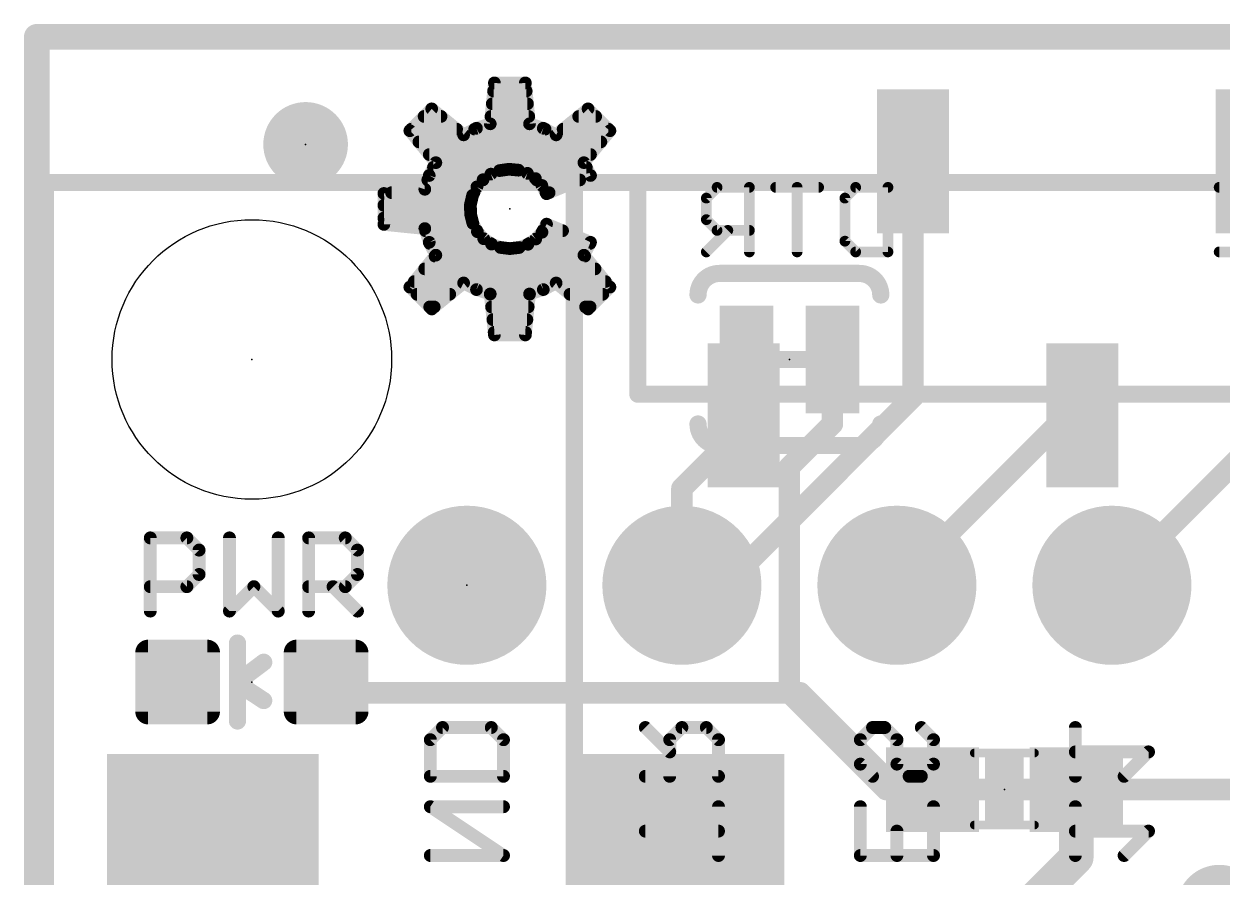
# Model space of a CAD drawing. Extents: x -33 to 74, y -11 to 28.
# Drawn here: x -0.15 to 14, y 18.02 to 28.09 of the extents above; entities that cross this region are included whole.
import ezdxf

# ---------------------------------------------------------------- set-up
doc = ezdxf.new("R2010")
doc.units = 0
for name, color, linetype in [('1', 12, 'CONTINUOUS'), ('16', 132, 'CONTINUOUS'), ('17', 110, 'CONTINUOUS'), ('18', 110, 'CONTINUOUS'), ('20', 53, 'CONTINUOUS'), ('21', 41, 'CONTINUOUS'), ('22', 40, 'CONTINUOUS'), ('23', 53, 'CONTINUOUS'), ('24', 53, 'CONTINUOUS'), ('51', 53, 'CONTINUOUS')]:
    doc.layers.add(name, color=color, linetype=linetype)

# ---------------------------------------------------------------- blocks, each defined once
blk = doc.blocks.new('RECT160000X160000R30')
at = {"const_width": 0.15}
blk.add_lwpolyline([(0.425, -0.35), (0.425, 0.35, 0.4142), (0.35, 0.425), (-0.35, 0.425, 0.4142), (-0.425, 0.35), (-0.425, -0.35, 0.4142), (-0.35, -0.425), (0.35, -0.425, 0.4142)], format="xyb", close=True, dxfattribs=at)
blk.add_solid([(-0.3754, -0.3754), (0.3754, -0.3754), (-0.3754, 0.3754), (0.3754, 0.3754)])
blk = doc.blocks.new('PIE')
at = {"const_width": 0.5}
blk.add_lwpolyline([(0, -0.25, 1), (0, 0.25, 1), (0, -0.25)], format="xyb", dxfattribs=at)
blk = doc.blocks.new('RECT')
blk.add_solid([(-0.5, -0.5), (0.5, -0.5), (-0.5, 0.5), (0.5, 0.5)])
blk = doc.blocks.new('ROUNDP')
at = {"const_width": 0.5}
blk.add_lwpolyline([(0, -0.25, 1), (0, 0.25, 1), (0, -0.25)], format="xyb", dxfattribs=at)
blk = doc.blocks.new('ROUNDV')
at = {"const_width": 0.5}
blk.add_lwpolyline([(0, -0.25, 1), (0, 0.25, 1), (0, -0.25)], format="xyb", dxfattribs=at)

msp = doc.modelspace()

# ---------------------------------------------------------------- linework, layer by layer
at = {"layer": '1'}
for points, const_width in [([(0, 27.94), (35.56, 27.94)], 0.3048), ([(0, 0), (0, 27.94)], 0.3048), ([(10.35, 26.47), (10.35, 23.685)], 0.254), ([(8.128, 21.463), (10.35, 23.685)], 0.254), ([(10.16, 21.463), (12.167, 23.47)], 0.254), ([(12.35, 23.47), (12.167, 23.47)], 0.254), ([(12.7, 21.463), (14.35, 23.113)], 0.254), ([(7.62, 21.463), (8.128, 21.463)], 0.254), ([(3.544, 20.193), (3.417, 20.32)], 0.254), ([(9.017, 20.193), (3.544, 20.193)], 0.254), ([(10.16, 19.05), (9.017, 20.193)], 0.254), ([(12.28, 19.05), (12.28, 18.249)], 0.4064), ([(10.58, 19.05), (10.16, 19.05)], 0.254), ([(12.28, 18.249), (11.43, 17.399)], 0.4064)]:
    msp.add_lwpolyline(points, dxfattribs=dict(at, const_width=const_width))
for points, const_width in [([(0, 28.0162, 1), (0, 27.8638)], 0.1524), ([(0.0762, 27.94, 1), (-0.0762, 27.94)], 0.1524), ([(10.4135, 26.47, 1), (10.2865, 26.47)], 0.127), ([(10.3949, 23.6401, 1), (10.3051, 23.7299)], 0.127), ([(10.2865, 23.685, 1), (10.4135, 23.685)], 0.127), ([(12.167, 23.5335, 1), (12.167, 23.4065)], 0.127), ([(12.2119, 23.4251, 1), (12.1221, 23.5149)], 0.127), ([(12.35, 23.4065, 1), (12.35, 23.5335)], 0.127), ([(7.62, 21.5265, 1), (7.62, 21.3995)], 0.127), ([(8.0831, 21.5079, 1), (8.1729, 21.4181)], 0.127), ([(8.128, 21.3995, 1), (8.128, 21.5265)], 0.127), ([(10.1151, 21.5079, 1), (10.2049, 21.4181)], 0.127), ([(12.6551, 21.5079, 1), (12.7449, 21.4181)], 0.127), ([(3.4619, 20.3649, 1), (3.3721, 20.2751)], 0.127), ([(3.544, 20.2565, 1), (3.544, 20.1295)], 0.127), ([(3.4991, 20.1481, 1), (3.5889, 20.2379)], 0.127), ([(9.0619, 20.2379, 1), (8.9721, 20.1481)], 0.127), ([(9.017, 20.1295, 1), (9.017, 20.2565)], 0.127), ([(12.3816, 19.05, 1), (12.1784, 19.05)], 0.2032), ([(10.16, 19.1135, 1), (10.16, 18.9865)], 0.127), ([(10.1151, 19.0051, 1), (10.2049, 19.0949)], 0.127), ([(10.58, 18.9865, 1), (10.58, 19.1135)], 0.127), ([(12.3518, 18.1772, 1), (12.2082, 18.3208)], 0.2032), ([(12.1784, 18.249, 1), (12.3816, 18.249)], 0.2032)]:
    msp.add_lwpolyline(points, format="xyb", dxfattribs=dict(at, const_width=const_width))
at = {"layer": '16'}
for points, const_width in [([(0, 27.94), (35.56, 27.94)], 0.3048), ([(0, 0), (0, 27.94)], 0.3048), ([(8.382, 24.13), (8.382, 23.368)], 0.254), ([(9.271, 24.13), (8.509, 24.13)], 0.2032), ([(9.398, 24.13), (9.398, 23.368)], 0.254), ([(8.382, 23.368), (7.62, 22.606)], 0.254), ([(9.398, 23.368), (8.89, 22.86)], 0.254), ([(8.89, 22.86), (8.89, 20.193)], 0.254), ([(7.62, 22.606), (7.62, 21.463)], 0.254), ([(8.89, 20.193), (10.033, 19.05)], 0.254), ([(20.8915, 19.05), (10.033, 19.05)], 0.254)]:
    msp.add_lwpolyline(points, dxfattribs=dict(at, const_width=const_width))
for points, const_width in [([(0, 28.0162, 1), (0, 27.8638)], 0.1524), ([(0.0762, 27.94, 1), (-0.0762, 27.94)], 0.1524), ([(8.4455, 24.13, 1), (8.3185, 24.13)], 0.127), ([(8.509, 24.1808, 1), (8.509, 24.0792)], 0.1016), ([(9.271, 24.0792, 1), (9.271, 24.1808)], 0.1016), ([(9.4615, 24.13, 1), (9.3345, 24.13)], 0.127), ([(8.4269, 23.3231, 1), (8.3371, 23.4129)], 0.127), ([(9.4429, 23.3231, 1), (9.3531, 23.4129)], 0.127), ([(8.3185, 23.368, 1), (8.4455, 23.368)], 0.127), ([(9.3345, 23.368, 1), (9.4615, 23.368)], 0.127), ([(8.9535, 22.86, 1), (8.8265, 22.86)], 0.127), ([(8.8451, 22.9049, 1), (8.9349, 22.8151)], 0.127), ([(7.6835, 22.606, 1), (7.5565, 22.606)], 0.127), ([(7.5751, 22.6509, 1), (7.6649, 22.5611)], 0.127), ([(7.5565, 21.463, 1), (7.6835, 21.463)], 0.127), ([(8.9349, 20.2379, 1), (8.8451, 20.1481)], 0.127), ([(8.8265, 20.193, 1), (8.9535, 20.193)], 0.127), ([(10.033, 19.1135, 1), (10.033, 18.9865)], 0.127), ([(9.9881, 19.0051, 1), (10.0779, 19.0949)], 0.127)]:
    msp.add_lwpolyline(points, format="xyb", dxfattribs=dict(at, const_width=const_width))
at = {"layer": '20', "const_width": 0.2032}
for points in [[(0, 27.94), (0, 0)], [(0, 27.94), (35.56, 27.94)]]:
    msp.add_lwpolyline(points, dxfattribs=at)
at = {"layer": '20', "const_width": 0.1016}
for points in [[(0.0508, 27.94, 1), (-0.0508, 27.94)], [(0, 27.9908, 1), (0, 27.8892)]]:
    msp.add_lwpolyline(points, format="xyb", dxfattribs=at)
at = {"layer": '20'}
msp.add_circle((2.54, 24.13), 1.651, dxfattribs=at)
at = {"layer": '21'}
for points, const_width in [([(5.4052, 27.3968), (5.356, 26.9129)], 0.15), ([(5.7708, 27.3968), (5.4052, 27.3968)], 0.15), ([(5.82, 26.9129), (5.7708, 27.3968)], 0.15), ([(5.3954, 27.3), (5.7806, 27.3)], 0.15), ([(5.3801, 27.15), (5.7959, 27.15)], 0.15), ([(4.6645, 27.09), (4.406, 26.8315)], 0.15), ([(4.5745, 27), (4.7749, 27)], 0.15), ([(5.0415, 26.7826), (4.6645, 27.09)], 0.15), ([(5.3649, 27), (5.8111, 27)], 0.15), ([(6.5115, 27.09), (6.1345, 26.7826)], 0.15), ([(6.4011, 27), (6.6015, 27)], 0.15), ([(6.77, 26.8315), (6.5115, 27.09)], 0.15), ([(4.406, 26.8315), (4.7134, 26.4545)], 0.15), ([(4.4245, 26.85), (4.9588, 26.85)], 0.15), ([(5.1933, 26.8608), (5.0415, 26.7826)], 0.15), ([(5.1723, 26.85), (6.0037, 26.85)], 0.15), ([(5.356, 26.9129), (5.1933, 26.8608)], 0.15), ([(5.9827, 26.8608), (5.82, 26.9129)], 0.15), ([(6.1345, 26.7826), (5.9827, 26.8608)], 0.15), ([(6.2172, 26.85), (6.7515, 26.85)], 0.15), ([(6.4626, 26.4545), (6.77, 26.8315)], 0.15), ([(4.5132, 26.7), (6.6628, 26.7)], 0.15), ([(4.6355, 26.55), (6.5405, 26.55)], 0.15), ([(4.7134, 26.4545), (4.6352, 26.3027)], 0.15), ([(4.6853, 26.4), (6.4907, 26.4)], 0.15), ([(6.5408, 26.3027), (6.4626, 26.4545)], 0.15), ([(4.6352, 26.3027), (4.5831, 26.14)], 0.15), ([(5.1984, 26.1683), (5.2714, 26.2535)], 0.15), ([(5.2714, 26.2535), (5.3626, 26.3189)], 0.15), ([(5.3626, 26.3189), (5.4667, 26.3607)], 0.15), ([(5.4667, 26.3607), (5.5778, 26.3765)], 0.15), ([(5.5778, 26.3765), (5.6895, 26.3656)], 0.15), ([(5.6895, 26.3656), (5.7953, 26.3283)], 0.15), ([(5.7953, 26.3283), (5.8893, 26.267)], 0.15), ([(5.8893, 26.267), (5.966, 26.1852)], 0.15), ([(6.0211, 26.0874), (6.5408, 26.3027)], 0.15), ([(4.5831, 26.14), (4.0992, 26.0908)], 0.15), ([(4.6183, 26.25), (5.2684, 26.25)], 0.15), ([(5.1476, 26.0682), (5.1984, 26.1683)], 0.15), ([(5.9053, 26.25), (6.4136, 26.25)], 0.15), ([(5.966, 26.1852), (6.0211, 26.0874)], 0.15), ([(7.1, 26.22), (7.65, 26.22)], 0.2032), ([(7.1, 26.22), (7.1, 23.72)], 0.2032), ([(4.0992, 26.0908), (4.0992, 25.7252)], 0.15), ([(4.1897, 26.1), (5.1637, 26.1)], 0.15), ([(5.1222, 25.959), (5.1476, 26.0682)], 0.15), ([(6.014, 26.1), (6.0515, 26.1)], 0.15), ([(4.0992, 25.95), (5.1223, 25.95)], 0.15), ([(5.1234, 25.8468), (5.1222, 25.959)], 0.15), ([(5.1512, 25.7381), (5.1234, 25.8468)], 0.15), ([(4.0992, 25.8), (5.1354, 25.8)], 0.15), ([(4.0992, 25.7252), (4.5831, 25.676)], 0.15), ([(5.2041, 25.6391), (5.1512, 25.7381)], 0.15), ([(6.0211, 25.7286), (5.9673, 25.6324)], 0.15), ([(6.5408, 25.5133), (6.0211, 25.7286)], 0.15), ([(4.5831, 25.676), (4.6352, 25.5133)], 0.15), ([(4.5914, 25.65), (5.1983, 25.65)], 0.15), ([(5.279, 25.5556), (5.2041, 25.6391)], 0.15), ([(5.3716, 25.4922), (5.279, 25.5556)], 0.15), ([(5.8925, 25.5515), (5.8008, 25.4903)], 0.15), ([(5.9673, 25.6324), (5.8925, 25.5515)], 0.15), ([(5.9771, 25.65), (6.2108, 25.65)], 0.15), ([(4.6352, 25.5133), (4.7134, 25.3615)], 0.15), ([(4.6421, 25.5), (5.3602, 25.5)], 0.15), ([(5.4766, 25.4527), (5.3716, 25.4922)], 0.15), ([(5.588, 25.4392), (5.4766, 25.4527)], 0.15), ([(5.6974, 25.4521), (5.588, 25.4392)], 0.15), ([(5.8008, 25.4903), (5.6974, 25.4521)], 0.15), ([(5.8154, 25.5), (6.5339, 25.5)], 0.15), ([(6.4626, 25.3615), (6.5408, 25.5133)], 0.15), ([(4.7134, 25.3615), (4.406, 24.9845)], 0.15), ([(4.704, 25.35), (6.472, 25.35)], 0.15), ([(6.77, 24.9845), (6.4626, 25.3615)], 0.15), ([(4.5817, 25.2), (6.5943, 25.2)], 0.15), ([(4.406, 24.9845), (4.6645, 24.726)], 0.15), ([(4.4594, 25.05), (6.7166, 25.05)], 0.15), ([(4.6645, 24.726), (5.0415, 25.0334)], 0.15), ([(5.0415, 25.0334), (5.1933, 24.9552)], 0.15), ([(5.9827, 24.9552), (6.1345, 25.0334)], 0.15), ([(6.1345, 25.0334), (6.5115, 24.726)], 0.15), ([(6.5115, 24.726), (6.77, 24.9845)], 0.15), ([(4.4905, 24.9), (4.8779, 24.9)], 0.15), ([(5.1933, 24.9552), (5.356, 24.9031)], 0.15), ([(5.356, 24.9031), (5.4052, 24.4192)], 0.15), ([(5.3563, 24.9), (5.8197, 24.9)], 0.15), ([(5.7708, 24.4192), (5.82, 24.9031)], 0.15), ([(5.82, 24.9031), (5.9827, 24.9552)], 0.15), ([(6.2981, 24.9), (6.6855, 24.9)], 0.15), ([(4.6405, 24.75), (4.6939, 24.75)], 0.15), ([(5.3716, 24.75), (5.8044, 24.75)], 0.15), ([(6.4821, 24.75), (6.5355, 24.75)], 0.15), ([(5.3868, 24.6), (5.7892, 24.6)], 0.15), ([(5.4021, 24.45), (5.7739, 24.45)], 0.15), ([(5.4052, 24.4192), (5.7708, 24.4192)], 0.15), ([(7.1, 23.72), (7.65, 23.72)], 0.2032), ([(1.3399, 21.1582), (1.3399, 22.0225)], 0.1524), ([(1.3399, 22.0225), (1.7721, 22.0225)], 0.1524), ([(1.7721, 22.0225), (1.9161, 21.8785)], 0.1524), ([(2.2754, 22.0225), (2.2754, 21.1582)], 0.1524), ([(2.8517, 21.1582), (2.8517, 22.0225)], 0.1524), ([(3.211, 21.1582), (3.211, 22.0225)], 0.1524), ([(3.211, 22.0225), (3.6431, 22.0225)], 0.1524), ([(3.6431, 22.0225), (3.7872, 21.8785)], 0.1524), ([(1.9161, 21.8785), (1.9161, 21.5904)], 0.1524), ([(3.7872, 21.8785), (3.7872, 21.5904)], 0.1524), ([(1.9161, 21.5904), (1.7721, 21.4463)], 0.1524), ([(3.7872, 21.5904), (3.6431, 21.4463)], 0.1524), ([(1.7721, 21.4463), (1.3399, 21.4463)], 0.1524), ([(2.2754, 21.1582), (2.5636, 21.4463)], 0.1524), ([(2.5636, 21.4463), (2.8517, 21.1582)], 0.1524), ([(3.6431, 21.4463), (3.211, 21.4463)], 0.1524), ([(3.4991, 21.4463), (3.7872, 21.1582)], 0.1524), ([(2.37, 20.78), (2.37, 20.32)], 0.2032), ([(2.37, 20.32), (2.68, 20.5538)], 0.2032), ([(2.37, 19.86), (2.37, 20.32)], 0.2032), ([(2.3854, 20.2946), (2.68, 20.1016)], 0.2032)]:
    msp.add_lwpolyline(points, dxfattribs=dict(at, const_width=const_width))
for points, const_width in [([(5.4052, 27.4343, 1), (5.4052, 27.3593)], 0.075), ([(5.4425, 27.393, 1), (5.3679, 27.4006)], 0.075), ([(5.8081, 27.4006, 1), (5.7335, 27.393)], 0.075), ([(5.7708, 27.3593, 1), (5.7708, 27.4343)], 0.075), ([(5.3954, 27.3375, 1), (5.3954, 27.2625)], 0.075), ([(5.7806, 27.2625, 1), (5.7806, 27.3375)], 0.075), ([(5.3801, 27.1875, 1), (5.3801, 27.1125)], 0.075), ([(5.7959, 27.1125, 1), (5.7959, 27.1875)], 0.075), ([(4.5745, 27.0375, 1), (4.5745, 26.9625)], 0.075), ([(4.6882, 27.1191, 1), (4.6408, 27.0609)], 0.075), ([(4.691, 27.0635, 1), (4.638, 27.1165)], 0.075), ([(4.7749, 26.9625, 1), (4.7749, 27.0375)], 0.075), ([(5.3649, 27.0375, 1), (5.3649, 26.9625)], 0.075), ([(5.8111, 26.9625, 1), (5.8111, 27.0375)], 0.075), ([(6.4011, 27.0375, 1), (6.4011, 26.9625)], 0.075), ([(6.538, 27.1165, 1), (6.485, 27.0635)], 0.075), ([(6.5352, 27.0609, 1), (6.4878, 27.1191)], 0.075), ([(6.6015, 26.9625, 1), (6.6015, 27.0375)], 0.075), ([(4.4351, 26.8552, 1), (4.3769, 26.8078)], 0.075), ([(4.3795, 26.858, 1), (4.4325, 26.805)], 0.075), ([(4.4245, 26.8875, 1), (4.4245, 26.8125)], 0.075), ([(4.9588, 26.8125, 1), (4.9588, 26.8875)], 0.075), ([(5.1723, 26.8875, 1), (5.1723, 26.8125)], 0.075), ([(5.1819, 26.8965, 1), (5.2048, 26.8251)], 0.075), ([(5.2105, 26.8275, 1), (5.1762, 26.8942)], 0.075), ([(5.3187, 26.9167, 1), (5.3933, 26.9091)], 0.075), ([(5.3674, 26.8772, 1), (5.3446, 26.9486)], 0.075), ([(5.8314, 26.9486, 1), (5.8086, 26.8772)], 0.075), ([(5.7827, 26.9091, 1), (5.8573, 26.9167)], 0.075), ([(5.9998, 26.8942, 1), (5.9655, 26.8275)], 0.075), ([(5.9712, 26.8251, 1), (5.9941, 26.8965)], 0.075), ([(6.0037, 26.8125, 1), (6.0037, 26.8875)], 0.075), ([(6.2172, 26.8875, 1), (6.2172, 26.8125)], 0.075), ([(6.7991, 26.8078, 1), (6.7409, 26.8552)], 0.075), ([(6.7435, 26.805, 1), (6.7965, 26.858)], 0.075), ([(6.7515, 26.8125, 1), (6.7515, 26.8875)], 0.075), ([(4.5132, 26.7375, 1), (4.5132, 26.6625)], 0.075), ([(5.0243, 26.8159, 1), (5.0587, 26.7493)], 0.075), ([(5.0178, 26.7535, 1), (5.0652, 26.8117)], 0.075), ([(6.1108, 26.8117, 1), (6.1582, 26.7535)], 0.075), ([(6.1173, 26.7493, 1), (6.1517, 26.8159)], 0.075), ([(6.6628, 26.6625, 1), (6.6628, 26.7375)], 0.075), ([(4.6355, 26.5875, 1), (4.6355, 26.5125)], 0.075), ([(6.5405, 26.5125, 1), (6.5405, 26.5875)], 0.075), ([(4.6853, 26.4375, 1), (4.6853, 26.3625)], 0.075), ([(4.7467, 26.4373, 1), (4.6801, 26.4717)], 0.075), ([(4.6843, 26.4308, 1), (4.7425, 26.4782)], 0.075), ([(6.4959, 26.4717, 1), (6.4293, 26.4373)], 0.075), ([(6.4335, 26.4782, 1), (6.4917, 26.4308)], 0.075), ([(6.4907, 26.3625, 1), (6.4907, 26.4375)], 0.075), ([(4.6018, 26.3198, 1), (4.6685, 26.2855)], 0.075), ([(4.6709, 26.2912, 1), (4.5995, 26.3141)], 0.075), ([(5.2999, 26.2291, 1), (5.243, 26.2779)], 0.075), ([(5.3486, 26.3536, 1), (5.3766, 26.2841)], 0.075), ([(5.3845, 26.2884, 1), (5.3408, 26.3493)], 0.075), ([(5.4614, 26.3978, 1), (5.472, 26.3235)], 0.075), ([(5.4807, 26.3259, 1), (5.4528, 26.3955)], 0.075), ([(5.5815, 26.4139, 1), (5.5742, 26.3392)], 0.075), ([(5.5831, 26.3394, 1), (5.5725, 26.4137)], 0.075), ([(5.7019, 26.4009, 1), (5.677, 26.3302)], 0.075), ([(5.6858, 26.3282, 1), (5.6932, 26.4029)], 0.075), ([(5.8158, 26.3598, 1), (5.7749, 26.2969)], 0.075), ([(5.7829, 26.293, 1), (5.8078, 26.3637)], 0.075), ([(5.9167, 26.2927, 1), (5.862, 26.2414)], 0.075), ([(5.8688, 26.2356, 1), (5.9098, 26.2985)], 0.075), ([(6.5075, 26.2855, 1), (6.5741, 26.3199)], 0.075), ([(6.5552, 26.2681, 1), (6.5264, 26.3373)], 0.075), ([(4.5474, 26.1514, 1), (4.6188, 26.1286)], 0.075), ([(4.5869, 26.1027, 1), (4.5793, 26.1773)], 0.075), ([(4.6183, 26.2875, 1), (4.6183, 26.2125)], 0.075), ([(5.1699, 26.1927, 1), (5.2268, 26.1439)], 0.075), ([(5.2318, 26.1514, 1), (5.1649, 26.1853)], 0.075), ([(5.2496, 26.284, 1), (5.2933, 26.223)], 0.075), ([(5.2684, 26.2125, 1), (5.2684, 26.2875)], 0.075), ([(5.9053, 26.2875, 1), (5.9053, 26.2125)], 0.075), ([(5.9987, 26.2036, 1), (5.9334, 26.1668)], 0.075), ([(5.9387, 26.1595, 1), (5.9934, 26.2108)], 0.075), ([(6.4136, 26.2125, 1), (6.4136, 26.2875)], 0.075), ([(7.1, 26.2708, 1), (7.1, 26.1692)], 0.1016), ([(7.1508, 26.22, 1), (7.0492, 26.22)], 0.1016), ([(7.65, 26.1692, 1), (7.65, 26.2708)], 0.1016), ([(4.1367, 26.0908, 1), (4.0617, 26.0908)], 0.075), ([(4.0954, 26.1281, 1), (4.103, 26.0535)], 0.075), ([(4.1897, 26.1375, 1), (4.1897, 26.0625)], 0.075), ([(5.1142, 26.0852, 1), (5.1811, 26.0513)], 0.075), ([(5.1842, 26.0597, 1), (5.1111, 26.0768)], 0.075), ([(5.1637, 26.0625, 1), (5.1637, 26.1375)], 0.075), ([(6.014, 26.1375, 1), (6.014, 26.0625)], 0.075), ([(6.0067, 26.122, 1), (6.0355, 26.0528)], 0.075), ([(5.9884, 26.069, 1), (6.0538, 26.1058)], 0.075), ([(6.0515, 26.0625, 1), (6.0515, 26.1375)], 0.075), ([(4.0992, 25.9875, 1), (4.0992, 25.9125)], 0.075), ([(5.0856, 25.9675, 1), (5.1587, 25.9505)], 0.075), ([(5.1597, 25.9594, 1), (5.0847, 25.9586)], 0.075), ([(5.1597, 25.8561, 1), (5.0871, 25.8375)], 0.075), ([(5.1223, 25.9125, 1), (5.1223, 25.9875)], 0.075), ([(4.0992, 25.8375, 1), (4.0992, 25.7625)], 0.075), ([(4.103, 25.7625, 1), (4.0954, 25.6879)], 0.075), ([(4.0617, 25.7252, 1), (4.1367, 25.7252)], 0.075), ([(5.0859, 25.8464, 1), (5.1609, 25.8472)], 0.075), ([(5.1843, 25.7558, 1), (5.1182, 25.7204)], 0.075), ([(5.1149, 25.7288, 1), (5.1876, 25.7474)], 0.075), ([(5.1354, 25.7625, 1), (5.1354, 25.8375)], 0.075), ([(6.0355, 25.7632, 1), (6.0067, 25.694)], 0.075), ([(6.0538, 25.7103, 1), (5.9884, 25.7469)], 0.075), ([(4.6188, 25.6874, 1), (4.5474, 25.6646)], 0.075), ([(4.5914, 25.6875, 1), (4.5914, 25.6125)], 0.075), ([(4.5793, 25.6387, 1), (4.5869, 25.7133)], 0.075), ([(5.232, 25.6641, 1), (5.1762, 25.6141)], 0.075), ([(5.171, 25.6214, 1), (5.2372, 25.6568)], 0.075), ([(5.1983, 25.6125, 1), (5.1983, 25.6875)], 0.075), ([(5.3002, 25.5865, 1), (5.2578, 25.5246)], 0.075), ([(5.2511, 25.5305, 1), (5.3069, 25.5806)], 0.075), ([(5.9133, 25.5203, 1), (5.8716, 25.5827)], 0.075), ([(5.9345, 25.6508, 1), (6, 25.6141)], 0.075), ([(5.9771, 25.6875, 1), (5.9771, 25.6125)], 0.075), ([(5.9948, 25.607, 1), (5.9397, 25.6579)], 0.075), ([(6.2108, 25.6125, 1), (6.2108, 25.6875)], 0.075), ([(4.6685, 25.5305, 1), (4.6018, 25.4962)], 0.075), ([(4.5995, 25.5019, 1), (4.6709, 25.5248)], 0.075), ([(4.6421, 25.5375, 1), (4.6421, 25.4625)], 0.075), ([(5.3848, 25.5273, 1), (5.3584, 25.4571)], 0.075), ([(5.3504, 25.4612, 1), (5.3928, 25.5231)], 0.075), ([(5.3602, 25.4625, 1), (5.3602, 25.5375)], 0.075), ([(5.4811, 25.4899, 1), (5.4721, 25.4154)], 0.075), ([(5.4634, 25.4176, 1), (5.4898, 25.4877)], 0.075), ([(5.5836, 25.4764, 1), (5.5924, 25.402)], 0.075), ([(5.5835, 25.402, 1), (5.5925, 25.4764)], 0.075), ([(5.6845, 25.4873, 1), (5.7104, 25.417)], 0.075), ([(5.7018, 25.4149, 1), (5.693, 25.4894)], 0.075), ([(5.78, 25.5215, 1), (5.8217, 25.4591)], 0.075), ([(5.8154, 25.5375, 1), (5.8154, 25.4625)], 0.075), ([(5.8138, 25.4551, 1), (5.7879, 25.5255)], 0.075), ([(5.8649, 25.577, 1), (5.92, 25.5261)], 0.075), ([(6.5741, 25.4961, 1), (6.5075, 25.5305)], 0.075), ([(6.5264, 25.4787, 1), (6.5552, 25.5479)], 0.075), ([(6.5339, 25.4625, 1), (6.5339, 25.5375)], 0.075), ([(4.704, 25.3875, 1), (4.704, 25.3125)], 0.075), ([(4.6801, 25.3443, 1), (4.7467, 25.3787)], 0.075), ([(4.7425, 25.3378, 1), (4.6843, 25.3852)], 0.075), ([(6.4917, 25.3852, 1), (6.4335, 25.3378)], 0.075), ([(6.4293, 25.3787, 1), (6.4959, 25.3443)], 0.075), ([(6.472, 25.3125, 1), (6.472, 25.3875)], 0.075), ([(4.5817, 25.2375, 1), (4.5817, 25.1625)], 0.075), ([(6.5943, 25.1625, 1), (6.5943, 25.2375)], 0.075), ([(4.4325, 25.011, 1), (4.3795, 24.958)], 0.075), ([(4.4594, 25.0875, 1), (4.4594, 25.0125)], 0.075), ([(5.0587, 25.0667, 1), (5.0243, 25.0001)], 0.075), ([(5.0652, 25.0043, 1), (5.0178, 25.0625)], 0.075), ([(6.1582, 25.0625, 1), (6.1108, 25.0043)], 0.075), ([(6.1517, 25.0001, 1), (6.1173, 25.0667)], 0.075), ([(6.7166, 25.0125, 1), (6.7166, 25.0875)], 0.075), ([(6.7965, 24.958, 1), (6.7435, 25.011)], 0.075), ([(4.3769, 25.0082, 1), (4.4351, 24.9608)], 0.075), ([(4.4905, 24.9375, 1), (4.4905, 24.8625)], 0.075), ([(4.8779, 24.8625, 1), (4.8779, 24.9375)], 0.075), ([(5.2048, 24.9909, 1), (5.1819, 24.9195)], 0.075), ([(5.1762, 24.9218, 1), (5.2105, 24.9885)], 0.075), ([(5.3933, 24.9069, 1), (5.3187, 24.8993)], 0.075), ([(5.3563, 24.9375, 1), (5.3563, 24.8625)], 0.075), ([(5.3446, 24.8674, 1), (5.3674, 24.9388)], 0.075), ([(5.8086, 24.9388, 1), (5.8314, 24.8674)], 0.075), ([(5.8573, 24.8993, 1), (5.7827, 24.9069)], 0.075), ([(5.8197, 24.8625, 1), (5.8197, 24.9375)], 0.075), ([(5.9655, 24.9885, 1), (5.9998, 24.9218)], 0.075), ([(5.9941, 24.9195, 1), (5.9712, 24.9909)], 0.075), ([(6.2981, 24.9375, 1), (6.2981, 24.8625)], 0.075), ([(6.6855, 24.8625, 1), (6.6855, 24.9375)], 0.075), ([(6.7409, 24.9608, 1), (6.7991, 25.0082)], 0.075), ([(4.6405, 24.7875, 1), (4.6405, 24.7125)], 0.075), ([(4.6408, 24.7551, 1), (4.6882, 24.6969)], 0.075), ([(4.638, 24.6995, 1), (4.691, 24.7525)], 0.075), ([(4.6939, 24.7125, 1), (4.6939, 24.7875)], 0.075), ([(5.3716, 24.7875, 1), (5.3716, 24.7125)], 0.075), ([(5.8044, 24.7125, 1), (5.8044, 24.7875)], 0.075), ([(6.4821, 24.7875, 1), (6.4821, 24.7125)], 0.075), ([(6.485, 24.7525, 1), (6.538, 24.6995)], 0.075), ([(6.4878, 24.6969, 1), (6.5352, 24.7551)], 0.075), ([(6.5355, 24.7125, 1), (6.5355, 24.7875)], 0.075), ([(5.3868, 24.6375, 1), (5.3868, 24.5625)], 0.075), ([(5.7892, 24.5625, 1), (5.7892, 24.6375)], 0.075), ([(5.4021, 24.4875, 1), (5.4021, 24.4125)], 0.075), ([(5.4052, 24.4567, 1), (5.4052, 24.3817)], 0.075), ([(5.7708, 24.3817, 1), (5.7708, 24.4567)], 0.075), ([(5.7739, 24.4125, 1), (5.7739, 24.4875)], 0.075), ([(5.3679, 24.4154, 1), (5.4425, 24.423)], 0.075), ([(5.7335, 24.423, 1), (5.8081, 24.4154)], 0.075), ([(7.1, 23.7708, 1), (7.1, 23.6692)], 0.1016), ([(7.65, 23.6692, 1), (7.65, 23.7708)], 0.1016), ([(7.0492, 23.72, 1), (7.1508, 23.72)], 0.1016), ([(1.378, 22.0225, 1), (1.3018, 22.0225)], 0.0762), ([(1.3399, 22.0606, 1), (1.3399, 21.9844)], 0.0762), ([(1.799, 22.0495, 1), (1.7451, 21.9956)], 0.0762), ([(1.7721, 21.9844, 1), (1.7721, 22.0606)], 0.0762), ([(2.3135, 22.0225, 1), (2.2373, 22.0225)], 0.0762), ([(2.8898, 22.0225, 1), (2.8136, 22.0225)], 0.0762), ([(3.2491, 22.0225, 1), (3.1729, 22.0225)], 0.0762), ([(3.211, 22.0606, 1), (3.211, 21.9844)], 0.0762), ([(3.6701, 22.0495, 1), (3.6162, 21.9956)], 0.0762), ([(3.6431, 21.9844, 1), (3.6431, 22.0606)], 0.0762), ([(1.9542, 21.8785, 1), (1.878, 21.8785)], 0.0762), ([(1.8892, 21.8515, 1), (1.9431, 21.9054)], 0.0762), ([(3.8253, 21.8785, 1), (3.7491, 21.8785)], 0.0762), ([(3.7602, 21.8515, 1), (3.8141, 21.9054)], 0.0762), ([(1.9431, 21.5634, 1), (1.8892, 21.6173)], 0.0762), ([(3.8141, 21.5634, 1), (3.7602, 21.6173)], 0.0762), ([(1.3399, 21.4844, 1), (1.3399, 21.4082)], 0.0762), ([(1.7721, 21.4082, 1), (1.7721, 21.4844)], 0.0762), ([(1.878, 21.5904, 1), (1.9542, 21.5904)], 0.0762), ([(2.5905, 21.4733, 1), (2.5366, 21.4194)], 0.0762), ([(2.5905, 21.4194, 1), (2.5366, 21.4733)], 0.0762), ([(3.211, 21.4844, 1), (3.211, 21.4082)], 0.0762), ([(3.526, 21.4733, 1), (3.4721, 21.4194)], 0.0762), ([(3.6431, 21.4082, 1), (3.6431, 21.4844)], 0.0762), ([(3.7491, 21.5904, 1), (3.8253, 21.5904)], 0.0762), ([(1.7451, 21.4733, 1), (1.799, 21.4194)], 0.0762), ([(3.6162, 21.4733, 1), (3.6701, 21.4194)], 0.0762), ([(1.3018, 21.1582, 1), (1.378, 21.1582)], 0.0762), ([(2.2373, 21.1582, 1), (2.3135, 21.1582)], 0.0762), ([(2.2485, 21.1851, 1), (2.3024, 21.1313)], 0.0762), ([(2.8136, 21.1582, 1), (2.8898, 21.1582)], 0.0762), ([(2.8247, 21.1313, 1), (2.8786, 21.1851)], 0.0762), ([(3.1729, 21.1582, 1), (3.2491, 21.1582)], 0.0762), ([(3.7602, 21.1313, 1), (3.8141, 21.1851)], 0.0762), ([(2.4208, 20.78, 1), (2.3192, 20.78)], 0.1016), ([(2.7106, 20.5132, 1), (2.6494, 20.5944)], 0.1016), ([(2.4208, 20.32, 1), (2.3192, 20.32)], 0.1016), ([(2.3394, 20.3606, 1), (2.4006, 20.2794)], 0.1016), ([(2.4132, 20.3371, 1), (2.3576, 20.2521)], 0.1016), ([(2.3192, 20.32, 1), (2.4208, 20.32)], 0.1016), ([(2.6522, 20.0591, 1), (2.7078, 20.1441)], 0.1016), ([(2.3192, 19.86, 1), (2.4208, 19.86)], 0.1016)]:
    msp.add_lwpolyline(points, format="xyb", dxfattribs=dict(at, const_width=const_width))
at = {"layer": '22'}
for points, const_width in [([(8.0359, 26.1627), (7.9088, 26.0355)], 0.127), ([(8.4172, 26.1627), (8.0359, 26.1627)], 0.127), ([(8.4172, 25.4), (8.4172, 26.1627)], 0.127), ([(9.2358, 26.1627), (8.7274, 26.1627)], 0.127), ([(8.9816, 25.4), (8.9816, 26.1627)], 0.127), ([(9.5459, 26.0355), (9.673, 26.1627)], 0.127), ([(9.673, 26.1627), (10.0544, 26.1627)], 0.127), ([(10.0544, 26.1627), (10.0544, 25.4)], 0.127), ([(14.2215, 26.1627), (13.9673, 26.1627)], 0.127), ([(7.9088, 26.0355), (7.9088, 25.7813)], 0.127), ([(9.5459, 25.5271), (9.5459, 26.0355)], 0.127), ([(7.9088, 25.7813), (8.0359, 25.6542)], 0.127), ([(8.163, 25.6542), (7.9088, 25.4)], 0.127), ([(8.0359, 25.6542), (8.4172, 25.6542)], 0.127), ([(9.673, 25.4), (9.5459, 25.5271)], 0.127), ([(10.0544, 25.4), (9.673, 25.4)], 0.127), ([(14.2215, 25.4), (13.9673, 25.4)], 0.127), ([(9.7155, 25.146), (8.0645, 25.146)], 0.2032), ([(8.0645, 23.114), (9.7155, 23.114)], 0.2032), ([(4.6482, 19.6389), (4.7923, 19.7829)], 0.1524), ([(4.7923, 19.7829), (5.3685, 19.7829)], 0.1524), ([(5.3685, 19.7829), (5.5125, 19.6389)], 0.1524), ([(7.4763, 19.4948), (7.1882, 19.7829)], 0.1524), ([(7.6204, 19.7829), (7.4763, 19.6389)], 0.1524), ([(7.9085, 19.7829), (7.6204, 19.7829)], 0.1524), ([(8.0525, 19.6389), (7.9085, 19.7829)], 0.1524), ([(9.8723, 19.7829), (9.7282, 19.6389)], 0.1524), ([(10.0163, 19.7829), (9.8723, 19.7829)], 0.1524), ([(10.1604, 19.6389), (10.0163, 19.7829)], 0.1524), ([(10.4485, 19.7829), (10.5925, 19.6389)], 0.1524), ([(12.2682, 19.2067), (12.2682, 19.7829)], 0.1524), ([(4.6482, 19.2067), (4.6482, 19.6389)], 0.1524), ([(5.5125, 19.6389), (5.5125, 19.2067)], 0.1524), ([(7.4763, 19.6389), (7.4763, 19.2067)], 0.1524), ([(8.0525, 19.2067), (8.0525, 19.6389)], 0.1524), ([(9.7282, 19.6389), (9.7282, 19.3507)], 0.1524), ([(10.1604, 19.3507), (10.1604, 19.6389)], 0.1524), ([(10.5925, 19.6389), (10.5925, 19.3507)], 0.1524), ([(13.1325, 19.4948), (12.2682, 19.4948)], 0.1524), ([(12.8444, 19.2067), (13.1325, 19.4948)], 0.1524), ([(9.7282, 19.3507), (9.8723, 19.2067)], 0.1524), ([(10.3044, 19.2067), (10.1604, 19.3507)], 0.1524), ([(10.5925, 19.3507), (10.4485, 19.2067)], 0.1524), ([(5.5125, 19.2067), (4.6482, 19.2067)], 0.1524), ([(7.1882, 19.2067), (8.0525, 19.2067)], 0.1524), ([(10.4485, 19.2067), (10.3044, 19.2067)], 0.1524), ([(5.5125, 18.2712), (4.6482, 18.8474)], 0.1524), ([(4.6482, 18.8474), (5.5125, 18.8474)], 0.1524), ([(8.0525, 18.2712), (8.0525, 18.8474)], 0.1524), ([(9.7282, 18.2712), (9.7282, 18.8474)], 0.1524), ([(10.5925, 18.8474), (10.5925, 18.2712)], 0.1524), ([(12.2682, 18.2712), (12.2682, 18.8474)], 0.1524), ([(7.1882, 18.5593), (8.0525, 18.5593)], 0.1524), ([(10.1604, 18.2712), (10.1604, 18.5593)], 0.1524), ([(13.1325, 18.5593), (12.2682, 18.5593)], 0.1524), ([(12.8444, 18.2712), (13.1325, 18.5593)], 0.1524), ([(4.6482, 18.2712), (5.5125, 18.2712)], 0.1524), ([(10.5925, 18.2712), (9.7282, 18.2712)], 0.1524)]:
    msp.add_lwpolyline(points, dxfattribs=dict(at, const_width=const_width))
for points, const_width in [([(8.0359, 26.1944, 1), (8.0359, 26.1309)], 0.0635), ([(8.0583, 26.1402, 1), (8.0134, 26.1851)], 0.0635), ([(8.449, 26.1627, 1), (8.3855, 26.1627)], 0.0635), ([(8.4172, 26.1309, 1), (8.4172, 26.1944)], 0.0635), ([(8.7274, 26.1944, 1), (8.7274, 26.1309)], 0.0635), ([(9.0133, 26.1627, 1), (8.9498, 26.1627)], 0.0635), ([(9.2358, 26.1309, 1), (9.2358, 26.1944)], 0.0635), ([(9.673, 26.1944, 1), (9.673, 26.1309)], 0.0635), ([(9.6955, 26.1402, 1), (9.6506, 26.1851)], 0.0635), ([(10.0861, 26.1627, 1), (10.0226, 26.1627)], 0.0635), ([(10.0544, 26.1309, 1), (10.0544, 26.1944)], 0.0635), ([(13.9673, 26.1944, 1), (13.9673, 26.1309)], 0.0635), ([(7.9405, 26.0355, 1), (7.877, 26.0355)], 0.0635), ([(7.8863, 26.058, 1), (7.9312, 26.0131)], 0.0635), ([(9.5777, 26.0355, 1), (9.5142, 26.0355)], 0.0635), ([(9.5235, 26.058, 1), (9.5684, 26.0131)], 0.0635), ([(7.877, 25.7813, 1), (7.9405, 25.7813)], 0.0635), ([(7.9312, 25.8038, 1), (7.8863, 25.7589)], 0.0635), ([(8.0359, 25.686, 1), (8.0359, 25.6225)], 0.0635), ([(8.0134, 25.6318, 1), (8.0583, 25.6767)], 0.0635), ([(8.1854, 25.6318, 1), (8.1405, 25.6767)], 0.0635), ([(8.4172, 25.6225, 1), (8.4172, 25.686)], 0.0635), ([(9.5684, 25.5496, 1), (9.5235, 25.5047)], 0.0635), ([(9.5142, 25.5271, 1), (9.5777, 25.5271)], 0.0635), ([(7.8863, 25.4225, 1), (7.9312, 25.3775)], 0.0635), ([(8.3855, 25.4, 1), (8.449, 25.4)], 0.0635), ([(8.9498, 25.4, 1), (9.0133, 25.4)], 0.0635), ([(9.673, 25.4318, 1), (9.673, 25.3683)], 0.0635), ([(9.6506, 25.3775, 1), (9.6955, 25.4225)], 0.0635), ([(10.0226, 25.4, 1), (10.0861, 25.4)], 0.0635), ([(10.0544, 25.3683, 1), (10.0544, 25.4318)], 0.0635), ([(13.9673, 25.4318, 1), (13.9673, 25.3683)], 0.0635), ([(8.0645, 25.146, 0.4142), (7.8105, 24.892)], 0.2032), ([(8.0645, 25.1968, 1), (8.0645, 25.0952)], 0.1016), ([(8.0645, 25.0952, 1), (8.0645, 25.1968)], 0.1016), ([(9.9695, 24.892, 0.4142), (9.7155, 25.146)], 0.2032), ([(9.7155, 25.1968, 1), (9.7155, 25.0952)], 0.1016), ([(9.7155, 25.0952, 1), (9.7155, 25.1968)], 0.1016), ([(7.7597, 24.892, 1), (7.8613, 24.892)], 0.1016), ([(9.9187, 24.892, 1), (10.0203, 24.892)], 0.1016), ([(7.8105, 23.368, 0.4142), (8.0645, 23.114)], 0.2032), ([(7.8613, 23.368, 1), (7.7597, 23.368)], 0.1016), ([(9.7155, 23.114, 0.4142), (9.9695, 23.368)], 0.2032), ([(10.0203, 23.368, 1), (9.9187, 23.368)], 0.1016), ([(8.0645, 23.1648, 1), (8.0645, 23.0632)], 0.1016), ([(8.0645, 23.0632, 1), (8.0645, 23.1648)], 0.1016), ([(9.7155, 23.1648, 1), (9.7155, 23.0632)], 0.1016), ([(9.7155, 23.0632, 1), (9.7155, 23.1648)], 0.1016), ([(4.7923, 19.821, 1), (4.7923, 19.7448)], 0.0762), ([(4.8192, 19.756, 1), (4.7653, 19.8098)], 0.0762), ([(5.3954, 19.8098, 1), (5.3415, 19.756)], 0.0762), ([(5.3685, 19.7448, 1), (5.3685, 19.821)], 0.0762), ([(7.2151, 19.8098, 1), (7.1613, 19.756)], 0.0762), ([(7.6204, 19.821, 1), (7.6204, 19.7448)], 0.0762), ([(7.6473, 19.756, 1), (7.5934, 19.8098)], 0.0762), ([(7.9354, 19.8098, 1), (7.8815, 19.756)], 0.0762), ([(7.9085, 19.7448, 1), (7.9085, 19.821)], 0.0762), ([(9.8723, 19.821, 1), (9.8723, 19.7448)], 0.0762), ([(9.8992, 19.756, 1), (9.8453, 19.8098)], 0.0762), ([(10.0433, 19.8098, 1), (9.9894, 19.756)], 0.0762), ([(10.0163, 19.7448, 1), (10.0163, 19.821)], 0.0762), ([(10.4754, 19.8098, 1), (10.4215, 19.756)], 0.0762), ([(12.3063, 19.7829, 1), (12.2301, 19.7829)], 0.0762), ([(4.6863, 19.6389, 1), (4.6101, 19.6389)], 0.0762), ([(4.6213, 19.6658, 1), (4.6751, 19.6119)], 0.0762), ([(5.5506, 19.6389, 1), (5.4744, 19.6389)], 0.0762), ([(5.4856, 19.6119, 1), (5.5395, 19.6658)], 0.0762), ([(7.5144, 19.6389, 1), (7.4382, 19.6389)], 0.0762), ([(7.4494, 19.6658, 1), (7.5033, 19.6119)], 0.0762), ([(8.0906, 19.6389, 1), (8.0144, 19.6389)], 0.0762), ([(8.0256, 19.6119, 1), (8.0795, 19.6658)], 0.0762), ([(9.7663, 19.6389, 1), (9.6901, 19.6389)], 0.0762), ([(9.7013, 19.6658, 1), (9.7551, 19.6119)], 0.0762), ([(10.1985, 19.6389, 1), (10.1223, 19.6389)], 0.0762), ([(10.1334, 19.6119, 1), (10.1873, 19.6658)], 0.0762), ([(10.6306, 19.6389, 1), (10.5544, 19.6389)], 0.0762), ([(10.5656, 19.6119, 1), (10.6195, 19.6658)], 0.0762), ([(7.4494, 19.4679, 1), (7.5033, 19.5217)], 0.0762), ([(12.2682, 19.5329, 1), (12.2682, 19.4567)], 0.0762), ([(13.1595, 19.4678, 1), (13.1056, 19.5217)], 0.0762), ([(13.1325, 19.4567, 1), (13.1325, 19.5329)], 0.0762), ([(9.7551, 19.3777, 1), (9.7013, 19.3238)], 0.0762), ([(10.1873, 19.3777, 1), (10.1334, 19.3238)], 0.0762), ([(10.6195, 19.3238, 1), (10.5656, 19.3777)], 0.0762), ([(4.6482, 19.2448, 1), (4.6482, 19.1686)], 0.0762), ([(5.5125, 19.1686, 1), (5.5125, 19.2448)], 0.0762), ([(7.1882, 19.2448, 1), (7.1882, 19.1686)], 0.0762), ([(8.0525, 19.1686, 1), (8.0525, 19.2448)], 0.0762), ([(9.6901, 19.3507, 1), (9.7663, 19.3507)], 0.0762), ([(9.8453, 19.1797, 1), (9.8992, 19.2336)], 0.0762), ([(10.1223, 19.3507, 1), (10.1985, 19.3507)], 0.0762), ([(10.3044, 19.2448, 1), (10.3044, 19.1686)], 0.0762), ([(10.2775, 19.1797, 1), (10.3314, 19.2336)], 0.0762), ([(10.4215, 19.2336, 1), (10.4754, 19.1797)], 0.0762), ([(10.4485, 19.1686, 1), (10.4485, 19.2448)], 0.0762), ([(10.5544, 19.3507, 1), (10.6306, 19.3507)], 0.0762), ([(12.8175, 19.2336, 1), (12.8714, 19.1797)], 0.0762), ([(4.6101, 19.2067, 1), (4.6863, 19.2067)], 0.0762), ([(5.4744, 19.2067, 1), (5.5506, 19.2067)], 0.0762), ([(7.4382, 19.2067, 1), (7.5144, 19.2067)], 0.0762), ([(8.0144, 19.2067, 1), (8.0906, 19.2067)], 0.0762), ([(12.2301, 19.2067, 1), (12.3063, 19.2067)], 0.0762), ([(4.6693, 18.8791, 1), (4.6271, 18.8157)], 0.0762), ([(4.6482, 18.8855, 1), (4.6482, 18.8093)], 0.0762), ([(5.5125, 18.8093, 1), (5.5125, 18.8855)], 0.0762), ([(8.0906, 18.8474, 1), (8.0144, 18.8474)], 0.0762), ([(9.7663, 18.8474, 1), (9.6901, 18.8474)], 0.0762), ([(10.6306, 18.8474, 1), (10.5544, 18.8474)], 0.0762), ([(12.3063, 18.8474, 1), (12.2301, 18.8474)], 0.0762), ([(7.1882, 18.5974, 1), (7.1882, 18.5212)], 0.0762), ([(8.0525, 18.5212, 1), (8.0525, 18.5974)], 0.0762), ([(10.1985, 18.5593, 1), (10.1223, 18.5593)], 0.0762), ([(12.2682, 18.5974, 1), (12.2682, 18.5212)], 0.0762), ([(13.1595, 18.5323, 1), (13.1056, 18.5862)], 0.0762), ([(13.1325, 18.5212, 1), (13.1325, 18.5974)], 0.0762), ([(4.6482, 18.3093, 1), (4.6482, 18.2331)], 0.0762), ([(5.4914, 18.2395, 1), (5.5337, 18.3029)], 0.0762), ([(5.5125, 18.2331, 1), (5.5125, 18.3093)], 0.0762), ([(8.0144, 18.2712, 1), (8.0906, 18.2712)], 0.0762), ([(9.7282, 18.3093, 1), (9.7282, 18.2331)], 0.0762), ([(9.6901, 18.2712, 1), (9.7663, 18.2712)], 0.0762), ([(10.1223, 18.2712, 1), (10.1985, 18.2712)], 0.0762), ([(10.5544, 18.2712, 1), (10.6306, 18.2712)], 0.0762), ([(10.5925, 18.2331, 1), (10.5925, 18.3093)], 0.0762), ([(12.2301, 18.2712, 1), (12.3063, 18.2712)], 0.0762), ([(12.8175, 18.2981, 1), (12.8714, 18.2442)], 0.0762)]:
    msp.add_lwpolyline(points, format="xyb", dxfattribs=dict(at, const_width=const_width))
at = {"layer": '23'}
for p in [(3.175, 26.67), (5.588, 25.908), (2.54, 24.13), (5.08, 21.463), (2.54, 20.32), (11.43, 19.05)]:
    msp.add_point(p, dxfattribs=at)
at = {"layer": '24'}
msp.add_point((8.89, 24.13), dxfattribs=at)
at = {"layer": '51'}
for points, const_width in [([(6.35, 26.22), (0.1, 26.22)], 0.2032), ([(0.1, 26.22), (0.1, 1.72)], 0.2032), ([(7.1, 26.22), (6.35, 26.22)], 0.2032), ([(6.35, 26.22), (6.35, 1.72)], 0.2032), ([(7.1, 26.22), (27.6, 26.22)], 0.2032), ([(7.1, 26.22), (7.1, 23.72)], 0.2032), ([(27.6, 23.72), (7.1, 23.72)], 0.2032), ([(11.074, 19.482), (11.786, 19.482)], 0.1016), ([(11.074, 18.631), (11.786, 18.631)], 0.1016)]:
    msp.add_lwpolyline(points, dxfattribs=dict(at, const_width=const_width))
for points, const_width in [([(0.1, 26.2708, 1), (0.1, 26.1692)], 0.1016), ([(0.1508, 26.22, 1), (0.0492, 26.22)], 0.1016), ([(6.35, 26.2708, 1), (6.35, 26.1692)], 0.1016), ([(6.4008, 26.22, 1), (6.2992, 26.22)], 0.1016), ([(6.35, 26.1692, 1), (6.35, 26.2708)], 0.1016), ([(7.1, 26.2708, 1), (7.1, 26.1692)], 0.1016), ([(7.1508, 26.22, 1), (7.0492, 26.22)], 0.1016), ([(7.1, 26.1692, 1), (7.1, 26.2708)], 0.1016), ([(7.1, 23.7708, 1), (7.1, 23.6692)], 0.1016), ([(7.0492, 23.72, 1), (7.1508, 23.72)], 0.1016), ([(11.074, 19.5074, 1), (11.074, 19.4566)], 0.0508), ([(11.786, 19.4566, 1), (11.786, 19.5074)], 0.0508), ([(11.074, 18.6564, 1), (11.074, 18.6056)], 0.0508), ([(11.786, 18.6056, 1), (11.786, 18.6564)], 0.0508)]:
    msp.add_lwpolyline(points, format="xyb", dxfattribs=dict(at, const_width=const_width))

# ---------------------------------------------------------------- block references
at = {"layer": '1'}
for p, xscale, yscale in [((10.35, 26.47), 0.85, 1.7), ((14.35, 26.47), 0.85, 1.7), ((8.35, 23.47), 0.85, 1.7), ((12.35, 23.47), 0.85, 1.7), ((2.08, 18.47), 2.5, 2), ((7.58, 18.47), 2.5, 2)]:
    msp.add_blockref('RECT', p, dxfattribs=dict(at, xscale=xscale, yscale=yscale))
msp.add_blockref('PIE', (3.175, 26.67), dxfattribs=at)
at = {"layer": '1', "rotation": 90}
for p in [(1.663, 20.32), (3.417, 20.32)]:
    msp.add_blockref('RECT160000X160000R30', p, dxfattribs=at)
at = {"layer": '1', "xscale": 1.1}
for p in [(10.58, 19.05), (12.28, 19.05)]:
    msp.add_blockref('RECT', p, dxfattribs=at)
at = {"layer": '16', "xscale": 0.635, "yscale": 1.27, "rotation": 180}
for p in [(8.382, 24.13), (9.398, 24.13)]:
    msp.add_blockref('RECT', p, dxfattribs=at)
at = {"layer": '17', "xscale": 1.8796, "yscale": 1.8796, "rotation": 90}
for p in [(5.08, 21.463), (5.08, 21.463), (7.62, 21.463), (7.62, 21.463), (10.16, 21.463), (10.16, 21.463), (12.7, 21.463), (12.7, 21.463)]:
    msp.add_blockref('ROUNDP', p, dxfattribs=at)
at = {"layer": '18', "xscale": 1.016, "yscale": 1.016}
msp.add_blockref('ROUNDV', (13.97, 17.653), dxfattribs=at)
msp.add_blockref('ROUNDV', (13.97, 17.653), dxfattribs=at)
at = {"layer": '21', "xscale": 0.4572, "yscale": 0.762}
msp.add_blockref('RECT', (11.43, 19.05), dxfattribs=at)
at = {"layer": '51'}
for p, xscale, yscale in [((5.08, 21.463), 0.508, 0.508), ((7.62, 21.463), 0.508, 0.508), ((10.16, 21.463), 0.508, 0.508), ((12.7, 21.463), 0.508, 0.508), ((10.8419, 19.0551), 0.5001, 0.95), ((12.0103, 19.0551), 0.5001, 0.95)]:
    msp.add_blockref('RECT', p, dxfattribs=dict(at, xscale=xscale, yscale=yscale))

doc.saveas('drawing.dxf')
